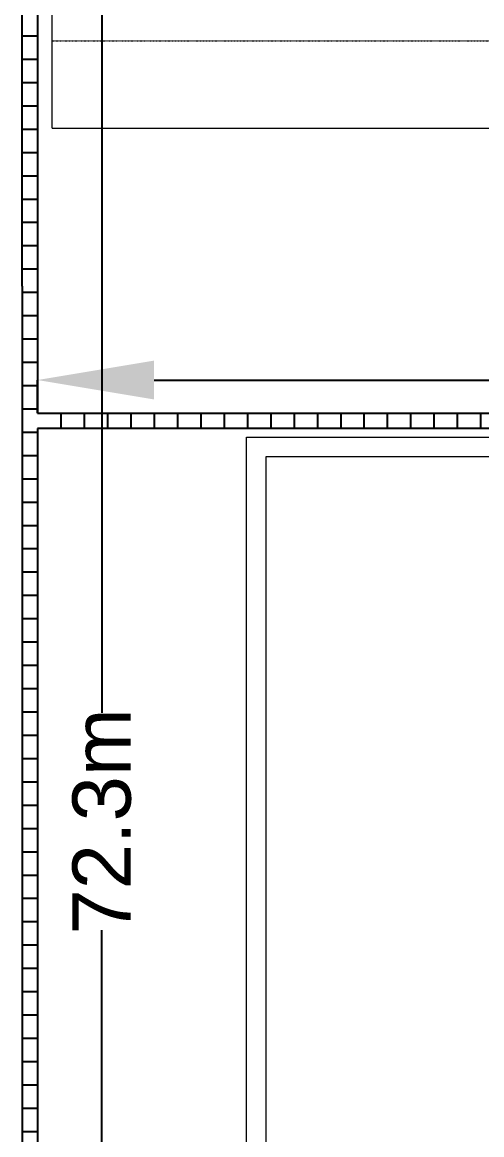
# Model space of a CAD drawing. Header units: inches. Extents: x 19 to 664121, y 34 to 210034.
# Drawn here: x 147802 to 159620, y 78437 to 107072 of the extents above; entities that cross this region are included whole.
import ezdxf

# ---------------------------------------------------------------- set-up
doc = ezdxf.new("R2010")
doc.units = ezdxf.units.IN
doc.header["$MEASUREMENT"] = 0
doc.linetypes.add('DASHDOT2', pattern=[0.5, 0.25, -0.125, 0, -0.125])
doc.layers.add('CABLE TRAY INSTRUMENTATION', color=7, linetype='Continuous')
doc.layers.add('Layout', color=6, linetype='Continuous', lineweight=20)
doc.styles.get("Standard").update_dxf_attribs({"font": 'arial.ttf'})
doc.dimstyles.get("Standard").update_dxf_attribs({"dimtxt": 0.18, "dimasz": 0.18, "dimexe": 0.18, "dimexo": 0.0625, "dimgap": 0.09, "dimtad": 0, "dimtih": 1, "dimtoh": 1, "dimdec": 4, "dimzin": 0, "dimdsep": 46, "dimtxsty": 'Standard', "dimcen": 0.09, "dimadec": 0, "dimazin": 0, "dimtfac": 1, "dimtdec": 4, "dimtofl": 0, "dimtmove": 0, "dimatfit": 3, "dimfxl": 1, "dimtolj": 1, "dimtzin": 0, "dimarcsym": 0})

# ---------------------------------------------------------------- blocks, each defined once
blk = doc.blocks.new('*D66')
at = {"color": 4, "lineweight": -2, "transparency": 16777216}
for p, q in [((148192, 122672), (149852, 122672)), ((149852, 119672), (149852, 89296)), ((149852, 53331), (149852, 83706)), ((148192, 50331), (149852, 50331))]:
    blk.add_line(p, q, dxfattribs=at)
at = {"color": 4, "transparency": 16777216}
for points in [[(149352, 119672), (150352, 119672), (149852, 122672)], [(149352, 53331), (150352, 53331), (149852, 50331)]]:
    blk.add_solid(points, dxfattribs=at)
at = {"layer": 'Defpoints', "color": 0, "transparency": 16777216}
for p in [(148192, 122672), (148192, 50331), (149852, 50331)]:
    blk.add_point(p, dxfattribs=at)
at = {"transparency": 16777216, "insert": (149852, 86501), "char_height": 1500, "attachment_point": 5, "rotation": 90}
blk.add_mtext('\\A1;72.3m', dxfattribs=at)
blk = doc.blocks.new('*D68')
at = {"color": 4, "lineweight": -2, "transparency": 16777216}
for p, q in [((148192, 97007), (148192, 97863)), ((151192, 97863), (166574, 97863)), ((187620, 97863), (172237, 97863)), ((190620, 97007), (190620, 97863))]:
    blk.add_line(p, q, dxfattribs=at)
at = {"color": 4, "transparency": 16777216}
for points in [[(151192, 98363), (151192, 97363), (148192, 97863)], [(187620, 98363), (187620, 97363), (190620, 97863)]]:
    blk.add_solid(points, dxfattribs=at)
at = {"layer": 'Defpoints', "color": 0, "transparency": 16777216}
for p in [(190620, 97863), (148192, 97007), (190620, 97007)]:
    blk.add_point(p, dxfattribs=at)
at = {"transparency": 16777216, "insert": (169406, 97863), "char_height": 1500, "attachment_point": 5}
blk.add_mtext('\\A1;42.4m', dxfattribs=at)

msp = doc.modelspace()

# ---------------------------------------------------------------- linework, layer by layer
at = {"layer": 'CABLE TRAY INSTRUMENTATION', "color": 6}
for p, q in [((148191.66, 122672.19), (148191.66, 97007.33)), ((147801.66, 100281.03), (147801.66, 122272.19)), ((147801.66, 106722.51), (148191.66, 106722.51)), ((147801.66, 106722.51), (148191.66, 106722.51)), ((147801.66, 106122.51), (148191.66, 106122.51)), ((147801.66, 106122.51), (148191.66, 106122.51)), ((147801.66, 106122.51), (148191.66, 106122.51)), ((147801.66, 105522.51), (148191.66, 105522.51)), ((147801.66, 105522.51), (148191.66, 105522.51)), ((147801.66, 104922.51), (148191.66, 104922.51)), ((147801.66, 104922.51), (148191.66, 104922.51)), ((147801.66, 104322.51), (148191.66, 104322.51)), ((147801.66, 103722.51), (148191.66, 103722.51)), ((147801.66, 103722.51), (148191.66, 103722.51)), ((147801.66, 103722.51), (148191.66, 103722.51)), ((147801.66, 103122.51), (148191.66, 103122.51)), ((147801.66, 103122.51), (148191.66, 103122.51)), ((147801.66, 102522.51), (148191.66, 102522.51)), ((147801.66, 102522.51), (148191.66, 102522.51)), ((147801.66, 101922.51), (148191.66, 101922.51)), ((147801.66, 101922.51), (148191.66, 101922.51)), ((147801.66, 101322.51), (148191.66, 101322.51)), ((147801.66, 101322.51), (148191.66, 101322.51)), ((147801.66, 101322.51), (148191.66, 101322.51)), ((147801.66, 100722.51), (148191.66, 100722.51)), ((147801.66, 100722.51), (148191.66, 100722.51)), ((147801.66, 100281.03), (147801.66, 50480.67)), ((147801.66, 100122.51), (148191.66, 100122.51)), ((147801.66, 100122.51), (148191.66, 100122.51)), ((147801.66, 99522.51), (148191.66, 99522.51)), ((147801.66, 99522.51), (148191.66, 99522.51)), ((147801.66, 98922.51), (148191.66, 98922.51)), ((147801.66, 98922.51), (148191.66, 98922.51)), ((147801.66, 98922.51), (148191.66, 98922.51)), ((147801.66, 98322.51), (148191.66, 98322.51)), ((147801.66, 98322.51), (148191.66, 98322.51)), ((147801.66, 97722.51), (148191.66, 97722.51)), ((147801.66, 97722.51), (148191.66, 97722.51)), ((148191.66, 97007.33), (148191.66, 97382.18)), ((147801.66, 97122.51), (148191.66, 97122.51)), ((147801.66, 97122.51), (148191.66, 97122.51)), ((148191.66, 97007.33), (190619.73, 97007.33)), ((148191.66, 97007.33), (148791.66, 97007.33)), ((148191.66, 97007.33), (148791.66, 97007.33)), ((148791.66, 97007.33), (148791.66, 96617.33)), ((149391.66, 97007.33), (149391.66, 96617.33)), ((149991.66, 97007.33), (149991.66, 96617.33)), ((150591.66, 97007.33), (150591.66, 96617.33)), ((151191.66, 97007.33), (151191.66, 96617.33)), ((151191.66, 97007.33), (151191.66, 96617.33)), ((151791.66, 97007.33), (151791.66, 96617.33)), ((152391.66, 97007.33), (152391.66, 96617.33)), ((152991.66, 97007.33), (152991.66, 96617.33)), ((153591.66, 97007.33), (153591.66, 96617.33)), ((153591.66, 97007.33), (153591.66, 96617.33)), ((154191.66, 97007.33), (154191.66, 96617.33)), ((154791.66, 97007.33), (154791.66, 96617.33)), ((155391.66, 97007.33), (155391.66, 96617.33)), ((155991.66, 97007.33), (155991.66, 96617.33)), ((155991.66, 97007.33), (155991.66, 96617.33)), ((156591.66, 97007.33), (156591.66, 96617.33)), ((157191.66, 97007.33), (157191.66, 96617.33)), ((157791.66, 97007.33), (157791.66, 96617.33)), ((158391.66, 97007.33), (158391.66, 96617.33)), ((158391.66, 97007.33), (158391.66, 96617.33)), ((158991.66, 97007.33), (158991.66, 96617.33)), ((159591.66, 97007.33), (159591.66, 96617.33)), ((147801.66, 96522.51), (148191.66, 96522.51)), ((147801.66, 96522.51), (148191.66, 96522.51)), ((147801.66, 96522.51), (148191.66, 96522.51)), ((148191.66, 96617.33), (148191.66, 50330.67)), ((190619.73, 96617.33), (148191.66, 96617.33)), ((147801.66, 95922.51), (148191.66, 95922.51)), ((147801.66, 95922.51), (148191.66, 95922.51)), ((147801.66, 95322.51), (148191.66, 95322.51)), ((147801.66, 95322.51), (148191.66, 95322.51)), ((147801.66, 94722.51), (148191.66, 94722.51)), ((147801.66, 94722.51), (148191.66, 94722.51)), ((147801.66, 94122.51), (148191.66, 94122.51)), ((147801.66, 94122.51), (148191.66, 94122.51)), ((147801.66, 94122.51), (148191.66, 94122.51)), ((147801.66, 93522.51), (148191.66, 93522.51)), ((147801.66, 93522.51), (148191.66, 93522.51)), ((147801.66, 92922.51), (148191.66, 92922.51)), ((147801.66, 92922.51), (148191.66, 92922.51)), ((147801.66, 92322.51), (148191.66, 92322.51)), ((147801.66, 92322.51), (148191.66, 92322.51)), ((147801.66, 91722.51), (148191.66, 91722.51)), ((147801.66, 91722.51), (148191.66, 91722.51)), ((147801.66, 91722.51), (148191.66, 91722.51)), ((147801.66, 91122.51), (148191.66, 91122.51)), ((147801.66, 91122.51), (148191.66, 91122.51)), ((147801.66, 90522.51), (148191.66, 90522.51)), ((147801.66, 90522.51), (148191.66, 90522.51)), ((147801.66, 89922.51), (148191.66, 89922.51)), ((147801.66, 89922.51), (148191.66, 89922.51)), ((147801.66, 89322.51), (148191.66, 89322.51)), ((147801.66, 89322.51), (148191.66, 89322.51)), ((147801.66, 89322.51), (148191.66, 89322.51)), ((147801.66, 88722.51), (148191.66, 88722.51)), ((147801.66, 88722.51), (148191.66, 88722.51)), ((147801.66, 88122.51), (148191.66, 88122.51)), ((147801.66, 88122.51), (148191.66, 88122.51)), ((147801.66, 87522.51), (148191.66, 87522.51)), ((147801.66, 87522.51), (148191.66, 87522.51)), ((147801.66, 86922.51), (148191.66, 86922.51)), ((147801.66, 86922.51), (148191.66, 86922.51)), ((147801.66, 86922.51), (148191.66, 86922.51)), ((147801.66, 86322.51), (148191.66, 86322.51)), ((147801.66, 86322.51), (148191.66, 86322.51)), ((147801.66, 85722.51), (148191.66, 85722.51)), ((147801.66, 85722.51), (148191.66, 85722.51)), ((147801.66, 85122.51), (148191.66, 85122.51)), ((147801.66, 85122.51), (148191.66, 85122.51)), ((147801.66, 84522.51), (148191.66, 84522.51)), ((147801.66, 84522.51), (148191.66, 84522.51)), ((147801.66, 84522.51), (148191.66, 84522.51)), ((147801.66, 83922.51), (148191.66, 83922.51)), ((147801.66, 83922.51), (148191.66, 83922.51)), ((147801.66, 83322.51), (148191.66, 83322.51)), ((147801.66, 83322.51), (148191.66, 83322.51)), ((147801.66, 82722.51), (148191.66, 82722.51)), ((147801.66, 82722.51), (148191.66, 82722.51)), ((147801.66, 82122.51), (148191.66, 82122.51)), ((147801.66, 82122.51), (148191.66, 82122.51)), ((147801.66, 82122.51), (148191.66, 82122.51)), ((147801.66, 81522.51), (148191.66, 81522.51)), ((147801.66, 81522.51), (148191.66, 81522.51)), ((147801.66, 80922.51), (148191.66, 80922.51)), ((147801.66, 80922.51), (148191.66, 80922.51)), ((147801.66, 80322.51), (148191.66, 80322.51)), ((147801.66, 80322.51), (148191.66, 80322.51)), ((147801.66, 79722.51), (148191.66, 79722.51)), ((147801.66, 79722.51), (148191.66, 79722.51)), ((147801.66, 79722.51), (148191.66, 79722.51)), ((147801.66, 79122.51), (148191.66, 79122.51)), ((147801.66, 79122.51), (148191.66, 79122.51)), ((147801.66, 78522.51), (148191.66, 78522.51)), ((147801.66, 78522.51), (148191.66, 78522.51))]:
    msp.add_line(p, q, dxfattribs=at)
at = {"layer": 'Layout', "color": 252}
for p, q in [((148573.57, 104342.19), (148573.57, 108842.19)), ((148573.57, 104342.19), (176673.57, 104342.19)), ((148573.57, 104342.19), (181673.57, 104342.19)), ((153573.57, 51392.18), (153573.57, 96392.18)), ((153573.57, 96392.18), (179573.57, 96392.18)), ((153573.57, 51392.18), (153573.57, 96392.18)), ((153573.57, 96392.18), (179573.57, 96392.18)), ((154073.57, 51892.18), (154073.57, 95892.18)), ((154073.57, 95892.18), (179073.57, 95892.18)), ((154073.57, 51892.18), (154073.57, 95892.18)), ((154073.57, 95892.18), (179073.57, 95892.18))]:
    msp.add_line(p, q, dxfattribs=at)
at = {"layer": 'Layout', "color": 252, "linetype": 'DASHDOT2', "ltscale": 5}
msp.add_line((148573.57, 106592.19), (222127.47, 106592.19), dxfattribs=at)
msp.add_line((148573.57, 106592.19), (222127.47, 106592.19), dxfattribs=at)
msp.add_line((148573.57, 106592.19), (222127.47, 106592.19), dxfattribs=at)

# ---------------------------------------------------------------- dimensions: what is measured, and where the dimension line sits
at = {"color": 252}
dim = msp.add_linear_dim(base=(149851.8, 50330.67), p1=(148191.66, 122672.19), p2=(148191.66, 50330.67), angle=90, dimstyle='Standard', override={"dimtxt": 1500, "dimasz": 3000, "dimtih": 0, "dimdec": 1, "dimlfac": 0.001, "dimpost": 'm', "dimclrd": 4, "dimclre": 4, "dimclrt": 256}, dxfattribs=at)
dim.commit()
dim.dimension.update_dxf_attribs({"geometry": '*D66', "text_midpoint": (149851.8, 86501.43)})
dim = msp.add_linear_dim(base=(190619.73, 97862.78), p1=(148191.66, 97007.33), p2=(190619.73, 97007.33), dimstyle='Standard', override={"dimtxt": 1500, "dimasz": 3000, "dimtih": 0, "dimdec": 1, "dimlfac": 0.001, "dimpost": 'm', "dimclrd": 4, "dimclre": 4, "dimclrt": 256}, dxfattribs=at)
dim.commit()
dim.dimension.update_dxf_attribs({"geometry": '*D68', "text_midpoint": (169405.69, 97862.78)})

doc.saveas('drawing.dxf')
